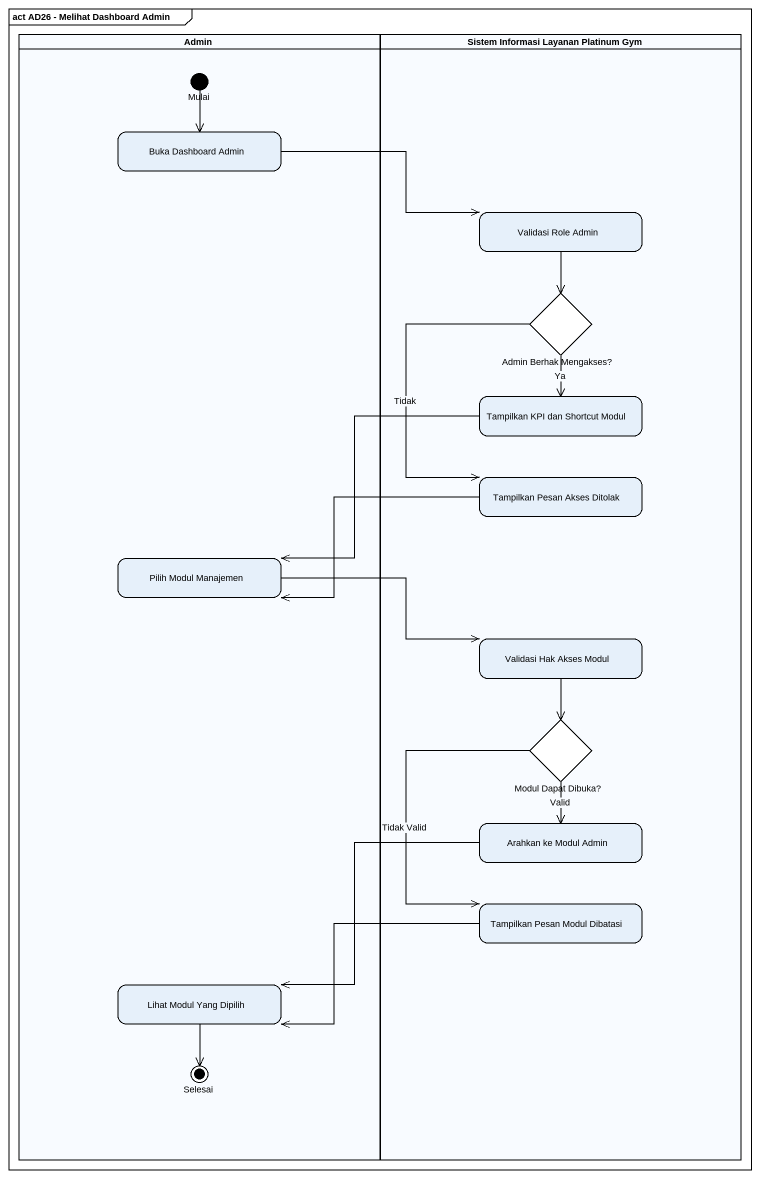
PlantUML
@startuml
mainframe act AD26 - Melihat Dashboard Admin
hide empty description
state Admin <<partition>> {
  state Mulai <<start>>
  state "Buka Dashboard Admin" as Buka_Dashboard_Admin
  state "Pilih Modul Manajemen" as Pilih_Modul_Manajemen
  state "Lihat Modul Yang Dipilih" as Lihat_Modul_Yang_Dipilih
  state Selesai <<end>>
}
state "Sistem Informasi Layanan Platinum Gym" as Sistem_Informasi_Layanan <<partition>> {
  state "Validasi Role Admin" as Validasi_Role_Admin
  state "Admin Berhak Mengakses?" as Admin_Berhak_Mengakses <<choice>>
  state "Tampilkan KPI dan Shortcut Modul" as Tampilkan_KPI_dan_Shortcut
  state "Tampilkan Pesan Akses Ditolak" as Tampilkan_Pesan_Akses
  state "Validasi Hak Akses Modul" as Validasi_Hak_Akses_Modul
  state "Modul Dapat Dibuka?" as Modul_Dapat_Dibuka <<choice>>
  state "Arahkan ke Modul Admin" as Arahkan_ke_Modul_Admin
  state "Tampilkan Pesan Modul Dibatasi" as Tampilkan_Pesan_Modul
}
Mulai --> Buka_Dashboard_Admin
Buka_Dashboard_Admin -right-> Validasi_Role_Admin
Validasi_Role_Admin --> Admin_Berhak_Mengakses
Admin_Berhak_Mengakses --> Tampilkan_KPI_dan_Shortcut : Ya
Admin_Berhak_Mengakses --> Tampilkan_Pesan_Akses : Tidak
Tampilkan_KPI_dan_Shortcut -left-> Pilih_Modul_Manajemen
Tampilkan_Pesan_Akses -left-> Pilih_Modul_Manajemen
Pilih_Modul_Manajemen -right-> Validasi_Hak_Akses_Modul
Validasi_Hak_Akses_Modul --> Modul_Dapat_Dibuka
Modul_Dapat_Dibuka --> Arahkan_ke_Modul_Admin : Valid
Modul_Dapat_Dibuka --> Tampilkan_Pesan_Modul : Tidak Valid
Arahkan_ke_Modul_Admin -left-> Lihat_Modul_Yang_Dipilih
Tampilkan_Pesan_Modul -left-> Lihat_Modul_Yang_Dipilih
Lihat_Modul_Yang_Dipilih --> Selesai
@enduml
